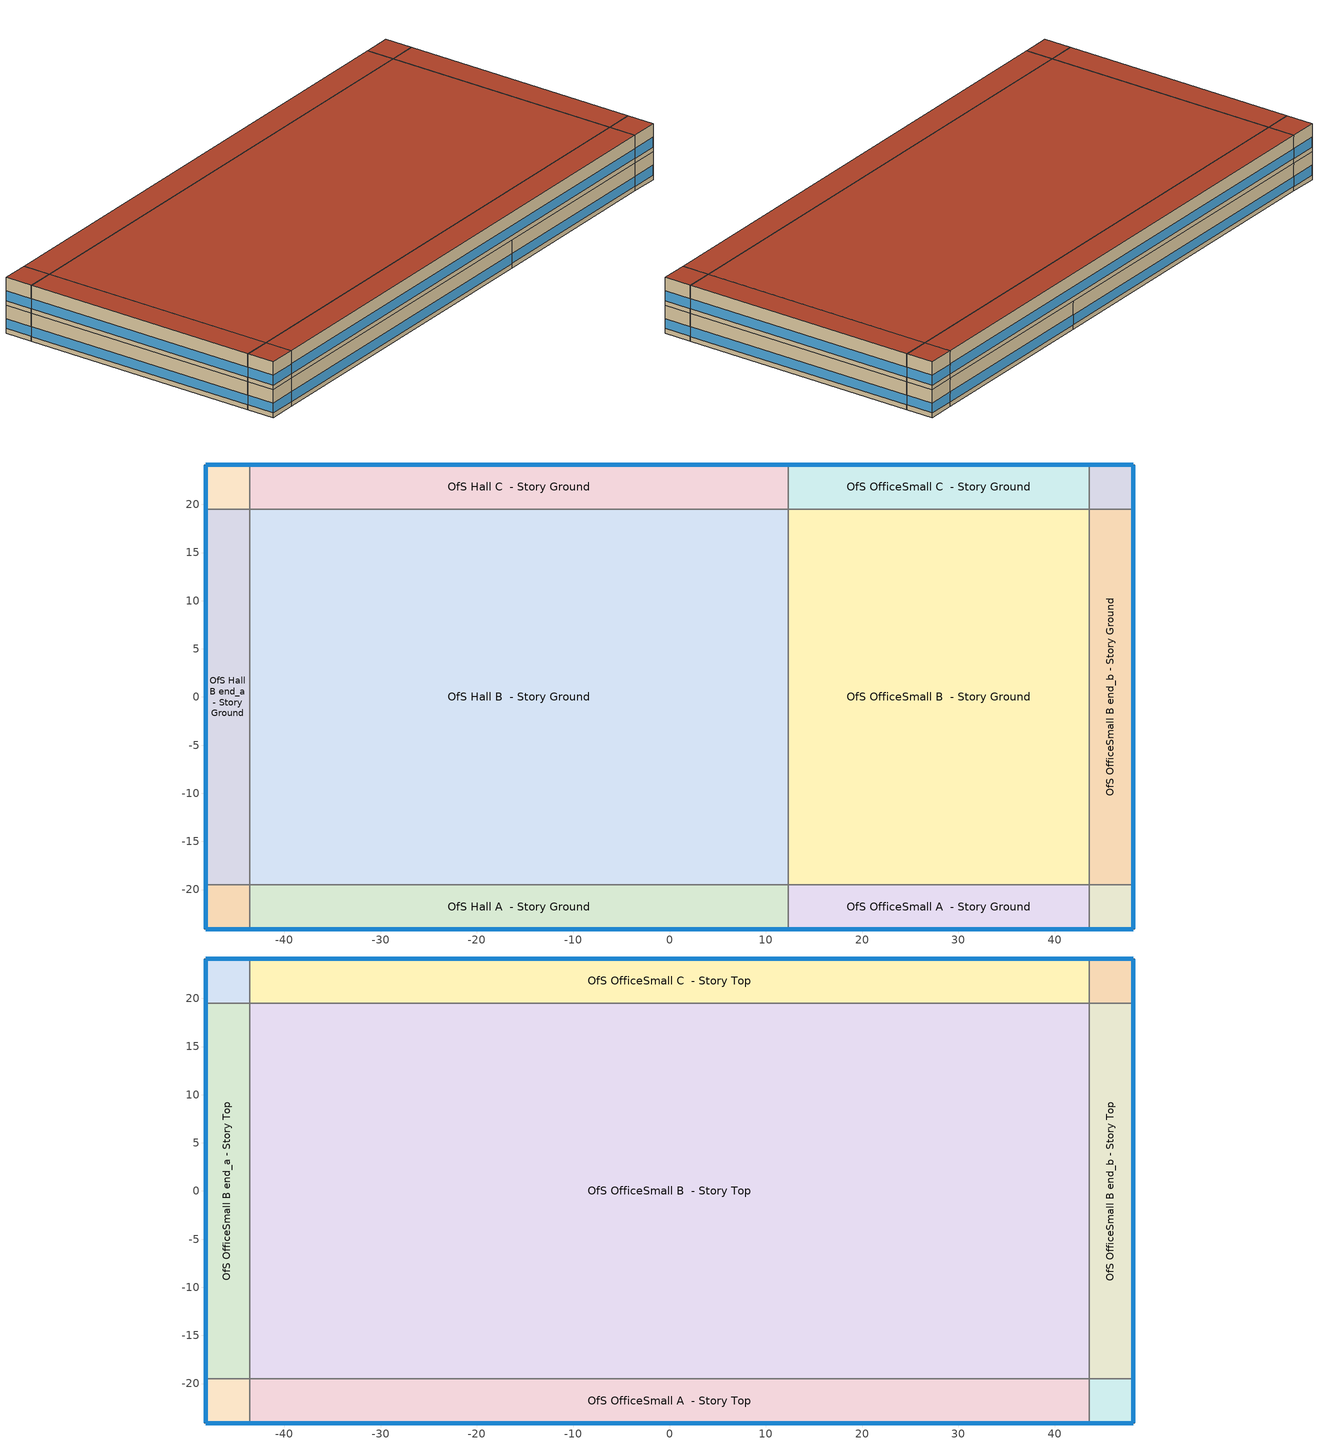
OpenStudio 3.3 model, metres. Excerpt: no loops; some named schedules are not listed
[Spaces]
OfS Hall A end_a - Story Ground
 floor ground: -48.19,-24.1 -48.19,-19.52 -43.62,-19.52 -43.62,-24.1 z0
 wall outside: -48.19,-19.52 -48.19,-24.1 -43.62,-24.1 z0:4.57
 wall to OfS Hall B end_a - Story Ground: -43.62,-19.52 -48.19,-19.52 z0:4.57
 wall to OfS Hall A  - Story Ground: -43.62,-24.1 -43.62,-19.52 z0:4.57
 window: -48.19,-19.55 -48.19,-24.07 / -48.17,-24.1 -43.65,-24.1 z0.76:2.38
 ceiling adiabatic (DEER Carpeted 4in Slab Floor): -43.62,-24.1 -43.62,-19.52 -48.19,-19.52 -48.19,-24.1 z4.57
OfS Hall B end_a - Story Ground
 floor ground: -48.19,-19.52 -48.19,19.52 -43.62,19.52 -43.62,-19.52 z0
 wall outside: -48.19,19.52 -48.19,-19.52 z0:4.57
 wall to OfS Hall C end_a - Story Ground: -43.62,19.52 -48.19,19.52 z0:4.57
 wall to OfS Hall B  - Story Ground: -43.62,-19.52 -43.62,19.52 z0:4.57
 window: -48.19,19.5 -48.19,-19.5 z0.76:2.36
 ceiling adiabatic (DEER Carpeted 4in Slab Floor): -43.62,-19.52 -43.62,19.52 -48.19,19.52 -48.19,-19.52 z4.57
OfS Hall C end_a - Story Ground
 floor ground: -48.19,19.52 -48.19,24.1 -43.62,24.1 -43.62,19.52 z0
 wall outside: -43.62,24.1 -48.19,24.1 -48.19,19.52 z0:4.57
 wall to OfS Hall C  - Story Ground: -43.62,19.52 -43.62,24.1 z0:4.57
 window: -48.19,24.07 -48.19,19.55 / -43.65,24.1 -48.17,24.1 z0.76:2.38
 ceiling adiabatic (DEER Carpeted 4in Slab Floor): -43.62,19.52 -43.62,24.1 -48.19,24.1 -48.19,19.52 z4.57
OfS Hall A  - Story Ground
 floor ground: -43.62,-24.1 -43.62,-19.52 12.36,-19.52 12.36,-24.1 z0
 wall outside: -43.62,-24.1 12.36,-24.1 z0:4.57
 wall to OfS Hall B  - Story Ground: 12.36,-19.52 -43.62,-19.52 z0:4.57
 wall to OfS OfficeSmall A  - Story Ground: 12.36,-24.1 12.36,-19.52 z0:4.57
 window: -43.6,-24.1 12.33,-24.1 z0.76:2.36
 ceiling adiabatic (DEER Carpeted 4in Slab Floor): 12.36,-24.1 12.36,-19.52 -43.62,-19.52 -43.62,-24.1 z4.57
OfS Hall B  - Story Ground
 floor ground: -43.62,-19.52 -43.62,19.52 12.36,19.52 12.36,-19.52 z0
 wall to OfS Hall C  - Story Ground: 12.36,19.52 -43.62,19.52 z0:4.57
 wall to OfS OfficeSmall B  - Story Ground: 12.36,-19.52 12.36,19.52 z0:4.57
 ceiling adiabatic (DEER Carpeted 4in Slab Floor): 12.36,-19.52 12.36,19.52 -43.62,19.52 -43.62,-19.52 z4.57
OfS Hall C  - Story Ground
 floor ground: -43.62,19.52 -43.62,24.1 12.36,24.1 12.36,19.52 z0
 wall outside: 12.36,24.1 -43.62,24.1 z0:4.57
 wall to OfS OfficeSmall C  - Story Ground: 12.36,19.52 12.36,24.1 z0:4.57
 window: 12.33,24.1 -43.6,24.1 z0.76:2.36
 ceiling adiabatic (DEER Carpeted 4in Slab Floor): 12.36,19.52 12.36,24.1 -43.62,24.1 -43.62,19.52 z4.57
OfS OfficeSmall A  - Story Ground
 floor ground: 12.36,-24.1 12.36,-19.52 43.62,-19.52 43.62,-24.1 z0
 wall outside: 12.36,-24.1 43.62,-24.1 z0:4.57
 wall to OfS OfficeSmall B  - Story Ground: 43.62,-19.52 12.36,-19.52 z0:4.57
 wall to OfS OfficeSmall A end_b - Story Ground: 43.62,-24.1 43.62,-19.52 z0:4.57
 window: 12.38,-24.1 43.6,-24.1 z0.76:2.36
 ceiling adiabatic (DEER Carpeted 4in Slab Floor): 43.62,-24.1 43.62,-19.52 12.36,-19.52 12.36,-24.1 z4.57
OfS OfficeSmall B  - Story Ground
 floor ground: 12.36,-19.52 12.36,19.52 43.62,19.52 43.62,-19.52 z0
 wall to OfS OfficeSmall C  - Story Ground: 43.62,19.52 12.36,19.52 z0:4.57
 wall to OfS OfficeSmall B end_b - Story Ground: 43.62,-19.52 43.62,19.52 z0:4.57
 ceiling adiabatic (DEER Carpeted 4in Slab Floor): 43.62,-19.52 43.62,19.52 12.36,19.52 12.36,-19.52 z4.57
OfS OfficeSmall C  - Story Ground
 floor ground: 12.36,19.52 12.36,24.1 43.62,24.1 43.62,19.52 z0
 wall outside: 43.62,24.1 12.36,24.1 z0:4.57
 wall to OfS OfficeSmall C end_b - Story Ground: 43.62,19.52 43.62,24.1 z0:4.57
 window: 43.6,24.1 12.38,24.1 z0.76:2.36
 ceiling adiabatic (DEER Carpeted 4in Slab Floor): 43.62,19.52 43.62,24.1 12.36,24.1 12.36,19.52 z4.57
OfS OfficeSmall A end_b - Story Ground
 floor ground: 43.62,-24.1 43.62,-19.52 48.19,-19.52 48.19,-24.1 z0
 wall outside: 43.62,-24.1 48.19,-24.1 48.19,-19.52 z0:4.57
 wall to OfS OfficeSmall B end_b - Story Ground: 48.19,-19.52 43.62,-19.52 z0:4.57
 window: 43.65,-24.1 48.17,-24.1 / 48.19,-24.07 48.19,-19.55 z0.76:2.38
 ceiling adiabatic (DEER Carpeted 4in Slab Floor): 48.19,-24.1 48.19,-19.52 43.62,-19.52 43.62,-24.1 z4.57
OfS OfficeSmall B end_b - Story Ground
 floor ground: 43.62,-19.52 43.62,19.52 48.19,19.52 48.19,-19.52 z0
 wall outside: 48.19,-19.52 48.19,19.52 z0:4.57
 wall to OfS OfficeSmall C end_b - Story Ground: 48.19,19.52 43.62,19.52 z0:4.57
 window: 48.19,-19.5 48.19,19.5 z0.76:2.36
 ceiling adiabatic (DEER Carpeted 4in Slab Floor): 48.19,-19.52 48.19,19.52 43.62,19.52 43.62,-19.52 z4.57
OfS OfficeSmall C end_b - Story Ground
 floor ground: 43.62,19.52 43.62,24.1 48.19,24.1 48.19,19.52 z0
 wall outside: 48.19,19.52 48.19,24.1 43.62,24.1 z0:4.57
 window: 48.17,24.1 43.65,24.1 / 48.19,19.55 48.19,24.07 z0.76:2.38
 ceiling adiabatic (DEER Carpeted 4in Slab Floor): 48.19,19.52 48.19,24.1 43.62,24.1 43.62,19.52 z4.57
OfS OfficeSmall A end_a - Story Top
 floor adiabatic (DEER Carpeted 4in Slab Floor): -48.19,-24.1 -48.19,-19.52 -43.62,-19.52 -43.62,-24.1 z4.57
 wall outside: -48.19,-19.52 -48.19,-24.1 -43.62,-24.1 z4.57:9.14
 wall to OfS OfficeSmall B end_a - Story Top: -43.62,-19.52 -48.19,-19.52 z4.57:9.14
 wall to OfS OfficeSmall A  - Story Top: -43.62,-24.1 -43.62,-19.52 z4.57:9.14
 window: -48.19,-19.55 -48.19,-24.07 / -48.17,-24.1 -43.65,-24.1 z5.33:6.95
 roof outside: -43.62,-24.1 -43.62,-19.52 -48.19,-19.52 -48.19,-24.1 z9.14
OfS OfficeSmall B end_a - Story Top
 floor adiabatic (DEER Carpeted 4in Slab Floor): -48.19,-19.52 -48.19,19.52 -43.62,19.52 -43.62,-19.52 z4.57
 wall outside: -48.19,19.52 -48.19,-19.52 z4.57:9.14
 wall to OfS OfficeSmall C end_a - Story Top: -43.62,19.52 -48.19,19.52 z4.57:9.14
 wall to OfS OfficeSmall B  - Story Top: -43.62,-19.52 -43.62,19.52 z4.57:9.14
 window: -48.19,19.5 -48.19,-19.5 z5.33:6.94
 roof outside: -43.62,-19.52 -43.62,19.52 -48.19,19.52 -48.19,-19.52 z9.14
OfS OfficeSmall C end_a - Story Top
 floor adiabatic (DEER Carpeted 4in Slab Floor): -48.19,19.52 -48.19,24.1 -43.62,24.1 -43.62,19.52 z4.57
 wall outside: -43.62,24.1 -48.19,24.1 -48.19,19.52 z4.57:9.14
 wall to OfS OfficeSmall C  - Story Top: -43.62,19.52 -43.62,24.1 z4.57:9.14
 window: -48.19,24.07 -48.19,19.55 / -43.65,24.1 -48.17,24.1 z5.33:6.95
 roof outside: -43.62,19.52 -43.62,24.1 -48.19,24.1 -48.19,19.52 z9.14
OfS OfficeSmall A  - Story Top
 floor adiabatic (DEER Carpeted 4in Slab Floor): -43.62,-24.1 -43.62,-19.52 43.62,-19.52 43.62,-24.1 z4.57
 wall outside: -43.62,-24.1 43.62,-24.1 z4.57:9.14
 wall to OfS OfficeSmall B  - Story Top: 43.62,-19.52 -43.62,-19.52 z4.57:9.14
 wall to OfS OfficeSmall A end_b - Story Top: 43.62,-24.1 43.62,-19.52 z4.57:9.14
 window: -43.6,-24.1 43.6,-24.1 z5.33:6.94
 roof outside: 43.62,-24.1 43.62,-19.52 -43.62,-19.52 -43.62,-24.1 z9.14
OfS OfficeSmall B  - Story Top
 floor adiabatic (DEER Carpeted 4in Slab Floor): -43.62,-19.52 -43.62,19.52 43.62,19.52 43.62,-19.52 z4.57
 wall to OfS OfficeSmall C  - Story Top: 43.62,19.52 -43.62,19.52 z4.57:9.14
 wall to OfS OfficeSmall B end_b - Story Top: 43.62,-19.52 43.62,19.52 z4.57:9.14
 roof outside: 43.62,-19.52 43.62,19.52 -43.62,19.52 -43.62,-19.52 z9.14
OfS OfficeSmall C  - Story Top
 floor adiabatic (DEER Carpeted 4in Slab Floor): -43.62,19.52 -43.62,24.1 43.62,24.1 43.62,19.52 z4.57
 wall outside: 43.62,24.1 -43.62,24.1 z4.57:9.14
 wall to OfS OfficeSmall C end_b - Story Top: 43.62,19.52 43.62,24.1 z4.57:9.14
 window: 43.6,24.1 -43.6,24.1 z5.33:6.94
 roof outside: 43.62,19.52 43.62,24.1 -43.62,24.1 -43.62,19.52 z9.14
OfS OfficeSmall A end_b - Story Top
 floor adiabatic (DEER Carpeted 4in Slab Floor): 43.62,-24.1 43.62,-19.52 48.19,-19.52 48.19,-24.1 z4.57
 wall outside: 43.62,-24.1 48.19,-24.1 48.19,-19.52 z4.57:9.14
 wall to OfS OfficeSmall B end_b - Story Top: 48.19,-19.52 43.62,-19.52 z4.57:9.14
 window: 43.65,-24.1 48.17,-24.1 / 48.19,-24.07 48.19,-19.55 z5.33:6.95
 roof outside: 48.19,-24.1 48.19,-19.52 43.62,-19.52 43.62,-24.1 z9.14
OfS OfficeSmall B end_b - Story Top
 floor adiabatic (DEER Carpeted 4in Slab Floor): 43.62,-19.52 43.62,19.52 48.19,19.52 48.19,-19.52 z4.57
 wall outside: 48.19,-19.52 48.19,19.52 z4.57:9.14
 wall to OfS OfficeSmall C end_b - Story Top: 48.19,19.52 43.62,19.52 z4.57:9.14
 window: 48.19,-19.5 48.19,19.5 z5.33:6.94
 roof outside: 48.19,-19.52 48.19,19.52 43.62,19.52 43.62,-19.52 z9.14
OfS OfficeSmall C end_b - Story Top
 floor adiabatic (DEER Carpeted 4in Slab Floor): 43.62,19.52 43.62,24.1 48.19,24.1 48.19,19.52 z4.57
 wall outside: 48.19,19.52 48.19,24.1 43.62,24.1 z4.57:9.14
 window: 48.17,24.1 43.65,24.1 / 48.19,19.55 48.19,24.07 z5.33:6.95
 roof outside: 48.19,19.52 48.19,24.1 43.62,24.1 43.62,19.52 z9.14
[Site]
San Francisco Intl Ap_CA_USA: Latitude {deg}=37.62; Longitude {deg}=-122.4; Time Zone {hr}=-8; Elevation {m}=2; Terrain=City
[Site:WaterMainsTemperature]
Calculation Method=Correlation; Annual Average Outdoor Air Temperature {C}=13.7833; Maximum Difference In Monthly Average Outdoor Air Temperatures {deltaC}=7.1
[SizingPeriod:DesignDay] Barometric Pressure {Pa}=101301; Rain Indicator=No; Snow Indicator=No; Day of Month=21; Daylight Saving Time Indicator=No; Humidity Condition Type=Wetbulb; Dry-Bulb Temperature Range Modifier Type=DefaultMultipliers
Name | Maximum Dry-Bulb Temperature {C} | Daily Dry-Bulb Temperature Range {deltaC} | Wind Speed {m/s} | Wind Direction {deg} | Month | Day Type | Wetbulb or DewPoint at Maximum Dry-Bulb {C} | Solar Model Indicator | ASHRAE Clear Sky Optical Depth for Beam Irradiance | ASHRAE Clear Sky Optical Depth for Diffuse Irradiance | Sky Clearness
San Francisco Intl Ap Ann Clg .4% Condns DB=>MWB 1 | 28.3 | 8.5 | 5.9 | 310 | 8 | SummerDesignDay | 17.2 | ASHRAETau | 0.365 | 2.435
San Francisco Intl Ap Ann Clg .4% Condns WB=>MDB 1 | 25.7 | 8.5 | 5.9 | 310 | 8 | SummerDesignDay | 18.6 | ASHRAETau | 0.365 | 2.435
San Francisco Intl Ap Ann Htg 99.6% Condns DB 1 | 3.8 | 0 | 2.2 | 150 | 1 | WinterDesignDay | 3.8 | ASHRAEClearSky |  |  | 0
[ClimateZones]
Climate Zone Institution Name 1=CEC; Climate Zone Document Name 1=California Climate Zone Descriptions; Climate Zone Document Year 1=1995; Climate Zone Value 1=1
[Building]
DEER 2017|OfS: North Axis {deg}=12; Default Construction Set=Res DEER 2017 - OfS - CEC T24-CEC1; Default Schedule Set=Building Default Schedule Set; Standards Building Type=OfS
[Site:GroundTemperature:FCfactorMethod]
January Ground Temperature {C}=11.1; February Ground Temperature {C}=9; March Ground Temperature {C}=8.5; April Ground Temperature {C}=9.3; May Ground Temperature {C}=8.1; June Ground Temperature {C}=9.1; July Ground Temperature {C}=8.4; August Ground Temperature {C}=11.2; September Ground Temperature {C}=12.5; October Ground Temperature {C}=13.5; November Ground Temperature {C}=13.7; December Ground Temperature {C}=12.5
[DefaultConstructionSet]
Res DEER 2017 - OfS - CEC T24-CEC1: Default Exterior Surface Constructions=Default Surface Constructions 1; Default Interior Surface Constructions=Default Surface Constructions 2; Default Ground Contact Surface Constructions=Default Surface Constructions 3; Default Exterior SubSurface Constructions=Default Sub Surface Constructions 1; Default Interior SubSurface Constructions=Default Sub Surface Constructions 2; Interior Partition Construction=Typical Interior Partition
[DefaultSurfaceConstructions]
Name | Floor Construction | Wall Construction | Roof Ceiling Construction
Default Surface Constructions 1 | DEER Uncarpeted 6in Slab Floor | DEER Insulated Wood Framed Exterior Wall R-12.47 | DEER Wood Framed Roof R-20.41
Default Surface Constructions 2 | DEER Carpeted 4in Slab Floor | Typical Interior Wall | DEER Carpeted 4in Slab Floor
Default Surface Constructions 3 | DEER Carpeted 6in Slab Floor | Typical Uninsulated Basement Mass Wall
[Construction]
DEER Uncarpeted 6in Slab Floor: Typical Insulation R-10.97, 6 in. Normalweight Concrete Floor
DEER Insulated Wood Framed Exterior Wall R-12.47: 25mm Stucco, 5/8 in. Gypsum Board, Typical Insulation R-10.97, 5/8 in. Gypsum Board
DEER Wood Framed Roof R-20.41: Roof Membrane, Typical Insulation R-19.9, Metal Roof Surface
DEER Carpeted 4in Slab Floor: Typical Insulation, 4 in. Normalweight Concrete Floor, Typical Carpet Pad
Typical Interior Wall: G01 13mm gypsum board, G01 13mm gypsum board
DEER Carpeted 6in Slab Floor: 6 in. Normalweight Concrete Floor, Typical Carpet Pad
Typical Uninsulated Basement Mass Wall: 8 in. Concrete Block Basement Wall
DEER Metal Framed Window U-0.47 SHGC 0.49: Simple Glazing U-0.78 SHGC 0.49
DEER Metal Framed Window U-0.47 SHGC 0.49 1: Simple Glazing U-0.78 SHGC 0.49 1
Typical Uninsulated Swinging Door: Typical Insulation
U 0.98 SHGC 0.68 Sgl Ref-B-H Clr 6mm: REF B CLEAR HI 6MM
Typical Insulated Metal Door: F08 Metal surface, Typical Insulation
DEER Skylight U-1.11 SHGC 0.79: Simple Glazing U-1.23 SHGC 0.79
Typical Interior Window: Clear 3mm
Typical Interior Door; Typical Interior Partition: G05 25mm wood
InteriorFurnishings 1: Std Wood 6inch 1
[Material:NoMass] Roughness=Smooth; Thermal Absorptance=0.9; Solar Absorptance=0.7
Name | Thermal Resistance {m2-K/W} | Visible Absorptance
Typical Insulation R-10.97 | 1.93192 | 0.7
Typical Insulation R-19.9 | 3.50475 | 0.7
Typical Insulation | 0.0282222 | 0.7
Typical Carpet Pad | 0.21648 | 0.8
[Material] Thermal Absorptance=0.9
Name | Roughness | Thickness {m} | Conductivity {W/m-K} | Density {kg/m3} | Specific Heat {J/kg-K} | Solar Absorptance | Visible Absorptance
6 in. Normalweight Concrete Floor | MediumRough | 0.1524 | 2.31 | 2322 | 832 | 0.7 | 0.7
25mm Stucco | Smooth | 0.0254 | 0.72 | 1856 | 840 | 0.7 | 0.7
5/8 in. Gypsum Board | MediumSmooth | 0.0159 | 0.16 | 800 | 1090 | 0.7 | 0.7
Roof Membrane | VeryRough | 0.0095 | 0.16 | 1121.29 | 1460 | 0.7 | 0.7
Metal Roof Surface; F08 Metal surface | Smooth | 0.0008 | 45.28 | 7824 | 500 | 0.7 | 0.7
4 in. Normalweight Concrete Floor | MediumRough | 0.1016 | 2.31 | 2322 | 832 | 0.7 | 0.7
G01 13mm gypsum board | Smooth | 0.0127 | 0.160031 | 800.001 | 1090.73 | 0.7 | 0.5
8 in. Concrete Block Basement Wall | MediumRough | 0.2032 | 1.326 | 1842 | 912 | 0.7 | 0.7
G05 25mm wood | MediumSmooth | 0.0254 | 0.15 | 608 | 1630 | 0.5 | 0.5
Std Wood 6inch 1 | MediumSmooth | 0.15 | 0.12 | 540 | 1210 | 0.7 | 0.7
[DefaultSubSurfaceConstructions]
Name | Fixed Window Construction | Operable Window Construction | Door Construction | Glass Door Construction | Overhead Door Construction | Skylight Construction | Tubular Daylight Dome Construction | Tubular Daylight Diffuser Construction
Default Sub Surface Constructions 1 | DEER Metal Framed Window U-0.47 SHGC 0.49 | DEER Metal Framed Window U-0.47 SHGC 0.49 1 | Typical Uninsulated Swinging Door | U 0.98 SHGC 0.68 Sgl Ref-B-H Clr 6mm | Typical Insulated Metal Door | DEER Skylight U-1.11 SHGC 0.79 | Typical Interior Window | Typical Interior Window
Default Sub Surface Constructions 2 | Typical Interior Window | Typical Interior Window | Typical Interior Door
[WindowMaterial:SimpleGlazingSystem] Visible Transmittance=0.25
Name | U-Factor {W/m2-K} | Solar Heat Gain Coefficient
Simple Glazing U-0.78 SHGC 0.49; Simple Glazing U-0.78 SHGC 0.49 1 | 4.44427 | 0.49
Simple Glazing U-1.23 SHGC 0.79 | 7 | 0.79
[WindowMaterial:Glazing] Optical Data Type=SpectralAverage; Infrared Transmittance at Normal Incidence=0; Front Side Infrared Hemispherical Emissivity=0.84; Conductivity {W/m-K}=0.9; Dirt Correction Factor for Solar and Visible Transmittance=1; Solar Diffusing=No
Name | Thickness {m} | Solar Transmittance at Normal Incidence | Front Side Solar Reflectance at Normal Incidence | Back Side Solar Reflectance at Normal Incidence | Visible Transmittance at Normal Incidence | Front Side Visible Reflectance at Normal Incidence | Back Side Visible Reflectance at Normal Incidence | Back Side Infrared Hemispherical Emissivity
REF B CLEAR HI 6MM | 0.006 | 0.24 | 0.16 | 0.32 | 0.3 | 0.16 | 0.29 | 0.6
Clear 3mm | 0.003 | 0.837 | 0.075 | 0.075 | 0.898 | 0.081 | 0.081 | 0.84
[SpaceType] Standards Building Type=OfS
Name | Default Schedule Set | Design Specification Outdoor Air Object | Standards Space Type
OfS Hall - DEER 2017 | OfS Hall Schedule Set | OfS Hall Ventilation | Hall
OfS OfficeSmall - DEER 2017 | OfS OfficeSmall Schedule Set | OfS OfficeSmall Ventilation | OfficeSmall
[BuildingStory] Nominal Floor to Floor Height {m}=4.572
Name | Nominal Z Coordinate {m}
Story Ground | 0
Story Top | 4.572
[Space]
Name | Space Type | Building Story | Thermal Zone
OfS Hall A end_a - Story Ground | OfS Hall - DEER 2017 | Story Ground | Zone OfS Hall A end_a - Story Ground
OfS Hall B end_a - Story Ground | OfS Hall - DEER 2017 | Story Ground | Zone OfS Hall B end_a - Story Ground
OfS Hall C end_a - Story Ground | OfS Hall - DEER 2017 | Story Ground | Zone OfS Hall C end_a - Story Ground
OfS Hall A  - Story Ground | OfS Hall - DEER 2017 | Story Ground | Zone OfS Hall A  - Story Ground
OfS Hall B  - Story Ground | OfS Hall - DEER 2017 | Story Ground | Zone OfS Hall B  - Story Ground
OfS Hall C  - Story Ground | OfS Hall - DEER 2017 | Story Ground | Zone OfS Hall C  - Story Ground
OfS OfficeSmall A  - Story Ground | OfS OfficeSmall - DEER 2017 | Story Ground | Zone OfS OfficeSmall A  - Story Ground
OfS OfficeSmall B  - Story Ground | OfS OfficeSmall - DEER 2017 | Story Ground | Zone OfS OfficeSmall B  - Story Ground
OfS OfficeSmall C  - Story Ground | OfS OfficeSmall - DEER 2017 | Story Ground | Zone OfS OfficeSmall C  - Story Ground
OfS OfficeSmall A end_b - Story Ground | OfS OfficeSmall - DEER 2017 | Story Ground | Zone OfS OfficeSmall A end_b - Story Ground
OfS OfficeSmall B end_b - Story Ground | OfS OfficeSmall - DEER 2017 | Story Ground | Zone OfS OfficeSmall B end_b - Story Ground
OfS OfficeSmall C end_b - Story Ground | OfS OfficeSmall - DEER 2017 | Story Ground | Zone OfS OfficeSmall C end_b - Story Ground
OfS OfficeSmall A end_a - Story Top | OfS OfficeSmall - DEER 2017 | Story Top | Zone OfS OfficeSmall A end_a - Story Top
OfS OfficeSmall B end_a - Story Top | OfS OfficeSmall - DEER 2017 | Story Top | Zone OfS OfficeSmall B end_a - Story Top
OfS OfficeSmall C end_a - Story Top | OfS OfficeSmall - DEER 2017 | Story Top | Zone OfS OfficeSmall C end_a - Story Top
OfS OfficeSmall A  - Story Top | OfS OfficeSmall - DEER 2017 | Story Top | Zone OfS OfficeSmall A  - Story Top
OfS OfficeSmall B  - Story Top | OfS OfficeSmall - DEER 2017 | Story Top | Zone OfS OfficeSmall B  - Story Top
OfS OfficeSmall C  - Story Top | OfS OfficeSmall - DEER 2017 | Story Top | Zone OfS OfficeSmall C  - Story Top
OfS OfficeSmall A end_b - Story Top | OfS OfficeSmall - DEER 2017 | Story Top | Zone OfS OfficeSmall A end_b - Story Top
OfS OfficeSmall B end_b - Story Top | OfS OfficeSmall - DEER 2017 | Story Top | Zone OfS OfficeSmall B end_b - Story Top
OfS OfficeSmall C end_b - Story Top | OfS OfficeSmall - DEER 2017 | Story Top | Zone OfS OfficeSmall C end_b - Story Top
[ThermalZone] Multiplier=1; Use Ideal Air Loads=No
Name | Thermostat
Zone OfS Hall A end_a - Story Ground | OfS Hall - DEER 2017 Thermostat 1
Zone OfS Hall B end_a - Story Ground | OfS Hall - DEER 2017 Thermostat 3
Zone OfS Hall C end_a - Story Ground | OfS Hall - DEER 2017 Thermostat 5
Zone OfS Hall A  - Story Ground | OfS Hall - DEER 2017 Thermostat
Zone OfS Hall B  - Story Ground | OfS Hall - DEER 2017 Thermostat 2
Zone OfS Hall C  - Story Ground | OfS Hall - DEER 2017 Thermostat 4
Zone OfS OfficeSmall A  - Story Ground | OfS OfficeSmall - DEER 2017 Thermostat
Zone OfS OfficeSmall B  - Story Ground | OfS OfficeSmall - DEER 2017 Thermostat 5
Zone OfS OfficeSmall C  - Story Ground | OfS OfficeSmall - DEER 2017 Thermostat 10
Zone OfS OfficeSmall A end_b - Story Ground | OfS OfficeSmall - DEER 2017 Thermostat 3
Zone OfS OfficeSmall B end_b - Story Ground | OfS OfficeSmall - DEER 2017 Thermostat 8
Zone OfS OfficeSmall C end_b - Story Ground | OfS OfficeSmall - DEER 2017 Thermostat 13
Zone OfS OfficeSmall A end_a - Story Top | OfS OfficeSmall - DEER 2017 Thermostat 2
Zone OfS OfficeSmall B end_a - Story Top | OfS OfficeSmall - DEER 2017 Thermostat 7
Zone OfS OfficeSmall C end_a - Story Top | OfS OfficeSmall - DEER 2017 Thermostat 12
Zone OfS OfficeSmall A  - Story Top | OfS OfficeSmall - DEER 2017 Thermostat 1
Zone OfS OfficeSmall B  - Story Top | OfS OfficeSmall - DEER 2017 Thermostat 6
Zone OfS OfficeSmall C  - Story Top | OfS OfficeSmall - DEER 2017 Thermostat 11
Zone OfS OfficeSmall A end_b - Story Top | OfS OfficeSmall - DEER 2017 Thermostat 4
Zone OfS OfficeSmall B end_b - Story Top | OfS OfficeSmall - DEER 2017 Thermostat 9
Zone OfS OfficeSmall C end_b - Story Top | OfS OfficeSmall - DEER 2017 Thermostat 14
[People:Definition] Number of People Calculation Method=People/Area; Fraction Radiant=0.3
Name | People per Space Floor Area {person/m2}
OfS Hall People Definition | 0.0721182
OfS OfficeSmall People Definition | 0.0473612
[People] Work Efficiency Schedule=Work Efficiency Schedule; Clothing Insulation Schedule=Clothing Schedule; Air Velocity Schedule=Air Velocity Schedule; Multiplier=1
Name | People Definition | Space or SpaceType
OfS Hall People | OfS Hall People Definition | OfS Hall - DEER 2017
OfS OfficeSmall People | OfS OfficeSmall People Definition | OfS OfficeSmall - DEER 2017
[Lights:Definition] Design Level Calculation Method=Watts/Area
Name | Watts per Space Floor Area {W/m2}
OfS Hall Lights Definition | 6.45835
OfS OfficeSmall Lights Definition | 13.9931
[Lights] Fraction Replaceable=0
Name | Lights Definition | Space or SpaceType
OfS Hall Lights | OfS Hall Lights Definition | OfS Hall - DEER 2017
OfS OfficeSmall Lights | OfS OfficeSmall Lights Definition | OfS OfficeSmall - DEER 2017
[ElectricEquipment:Definition]
Name | Design Level Calculation Method | Watts per Space Floor Area {W/m2} | Fraction Latent | Fraction Radiant | Fraction Lost | Design Level {W}
OfS Hall Elec Equip Definition | Watts/Area | 2.15278 | 0 | 0.5 | 0
OfS OfficeSmall Elec Equip Definition | Watts/Area | 16.1459 | 0 | 0.5 | 0
Elevator Lift Motor | EquipmentLevel |  | 0 | 0 | 1 | 16055
Elevator Fan | EquipmentLevel |  |  | 0.5 |  | 74.7252
Elevator Lights | EquipmentLevel |  |  | 0.5 |  | 88.9586
[ElectricEquipment]
Name | Electric Equipment Definition | Space or SpaceType | Schedule | Multiplier
OfS Hall Elec Equip | OfS Hall Elec Equip Definition | OfS Hall - DEER 2017
OfS OfficeSmall Elec Equip | OfS OfficeSmall Elec Equip Definition | OfS OfficeSmall - DEER 2017
3 Elevator Lift Motors | Elevator Lift Motor | OfS Hall B  - Story Ground | Elevator Schedule 1 | 3
3 Elevator Fans | Elevator Fan | OfS Hall B  - Story Ground | Elevator Schedule 3 | 3
3 Elevator Lights | Elevator Lights | OfS Hall B  - Story Ground | Elevator Schedule 2 | 3
[DesignSpecification:OutdoorAir] Outdoor Air Method=Sum
Name | Outdoor Air Flow per Floor Area {m3/s-m2}
OfS Hall Ventilation | 0.000254
OfS OfficeSmall Ventilation | 0.0004572
[DefaultScheduleSet]
Name | Number of People Schedule | People Activity Level Schedule | Lighting Schedule | Electric Equipment Schedule | Infiltration Schedule | Hours of Operation Schedule
OfS Hall Schedule Set | D_OfS_All_Occup_Yr | DEER Activity 147W/person | D17_OfS_Hall_LF_Yr | D_OfS_All_Misc_Yr | D_OfS_All_C_Inf_Yr
OfS OfficeSmall Schedule Set | D_OfS_All_Occup_Yr | DEER Activity 132W/person | D17_OfS_OffSm_LF_Yr | D_OfS_All_Misc_Yr | D_OfS_All_C_Inf_Yr
Building Default Schedule Set |  |  |  |  |  | Building Hours of Operation NonResidential
[SpaceInfiltration:DesignFlowRate] Schedule=Always On Discrete; Design Flow Rate Calculation Method=Flow/ExteriorArea; Constant Term Coefficient=0; Temperature Term Coefficient=0; Velocity Term Coefficient=0.224; Velocity Squared Term Coefficient=0
Name | Space or SpaceType | Flow per Exterior Surface Area {m3/s-m2}
OfS Hall A  - Story Ground Infiltration | OfS Hall A  - Story Ground | 0.000193256
OfS Hall A end_a - Story Ground Infiltration | OfS Hall A end_a - Story Ground | 0.000193256
OfS Hall B end_a - Story Ground Infiltration | OfS Hall B end_a - Story Ground | 0.000193256
OfS Hall C  - Story Ground Infiltration | OfS Hall C  - Story Ground | 0.000193256
OfS Hall C end_a - Story Ground Infiltration | OfS Hall C end_a - Story Ground | 0.000193256
OfS OfficeSmall A  - Story Ground Infiltration | OfS OfficeSmall A  - Story Ground | 0.000193256
OfS OfficeSmall A  - Story Top Infiltration | OfS OfficeSmall A  - Story Top | 9.66281e-05
OfS OfficeSmall A end_a - Story Top Infiltration | OfS OfficeSmall A end_a - Story Top | 0.000128838
OfS OfficeSmall A end_b - Story Ground Infiltration | OfS OfficeSmall A end_b - Story Ground | 0.000193256
OfS OfficeSmall A end_b - Story Top Infiltration | OfS OfficeSmall A end_b - Story Top | 0.000128838
OfS OfficeSmall B end_a - Story Top Infiltration | OfS OfficeSmall B end_a - Story Top | 9.66281e-05
OfS OfficeSmall B end_b - Story Ground Infiltration | OfS OfficeSmall B end_b - Story Ground | 0.000193256
OfS OfficeSmall B end_b - Story Top Infiltration | OfS OfficeSmall B end_b - Story Top | 9.66281e-05
OfS OfficeSmall C  - Story Ground Infiltration | OfS OfficeSmall C  - Story Ground | 0.000193256
OfS OfficeSmall C  - Story Top Infiltration | OfS OfficeSmall C  - Story Top | 9.66281e-05
OfS OfficeSmall C end_a - Story Top Infiltration | OfS OfficeSmall C end_a - Story Top | 0.000128838
OfS OfficeSmall C end_b - Story Ground Infiltration | OfS OfficeSmall C end_b - Story Ground | 0.000193256
OfS OfficeSmall C end_b - Story Top Infiltration | OfS OfficeSmall C end_b - Story Top | 0.000128838
[Exterior:Lights:Definition]
Name | Design Level {W}
Parking Areas and Drives Def (W/ft^2) | 0.02
Building Facades Def (W/ft^2) | 0.05
Main Entries Def (W/ft); Other Doors Def (W/ft) | 21
[Exterior:Lights] Control Option=AstronomicalClock
Name | Exterior Lights Definition | Schedule | Multiplier
Parking Areas and Drives | Parking Areas and Drives Def (W/ft^2) | Schedule Ruleset 2 | 40500
Building Facades | Building Facades Def (W/ft^2) | Schedule Ruleset 1 | 14230.2
Main Entries | Main Entries Def (W/ft) | Schedule Ruleset 2 | 80
Other Doors | Other Doors Def (W/ft) | Schedule Ruleset 2 | 40
[ThermostatSetpoint:DualSetpoint] Heating Setpoint Temperature Schedule=D_OfS_All_HTemp_Yr; Cooling Setpoint Temperature Schedule=D_OfS_All_CTemp_Yr
OfS Hall - DEER 2017 Thermostat; OfS Hall - DEER 2017 Thermostat 1; OfS Hall - DEER 2017 Thermostat 2; OfS Hall - DEER 2017 Thermostat 3; OfS Hall - DEER 2017 Thermostat 4; OfS Hall - DEER 2017 Thermostat 5; OfS OfficeSmall - DEER 2017 Thermostat; OfS OfficeSmall - DEER 2017 Thermostat 1; OfS OfficeSmall - DEER 2017 Thermostat 2; OfS OfficeSmall - DEER 2017 Thermostat 3; OfS OfficeSmall - DEER 2017 Thermostat 4; OfS OfficeSmall - DEER 2017 Thermostat 5; OfS OfficeSmall - DEER 2017 Thermostat 6; OfS OfficeSmall - DEER 2017 Thermostat 7; OfS OfficeSmall - DEER 2017 Thermostat 8; OfS OfficeSmall - DEER 2017 Thermostat 9; OfS OfficeSmall - DEER 2017 Thermostat 10; OfS OfficeSmall - DEER 2017 Thermostat 11; OfS OfficeSmall - DEER 2017 Thermostat 12; OfS OfficeSmall - DEER 2017 Thermostat 13; OfS OfficeSmall - DEER 2017 Thermostat 14
[InternalMass:Definition]
Internal Mass Definition 2: Construction=InteriorFurnishings 1; Design Level Calculation Method=SurfaceArea/Area; Surface Area per Space Floor Area=2
[InternalMass] Internal Mass Definition=Internal Mass Definition 2; Multiplier=1
Name | Space or SpaceType
OfS OfficeSmall A end_b - Story Top Mass | OfS OfficeSmall A end_b - Story Top
OfS OfficeSmall B  - Story Top Mass | OfS OfficeSmall B  - Story Top
OfS Hall C end_a - Story Ground Mass | OfS Hall C end_a - Story Ground
OfS Hall C  - Story Ground Mass | OfS Hall C  - Story Ground
OfS Hall B  - Story Ground Mass | OfS Hall B  - Story Ground
OfS Hall A end_a - Story Ground Mass | OfS Hall A end_a - Story Ground
OfS OfficeSmall B end_b - Story Top Mass | OfS OfficeSmall B end_b - Story Top
OfS OfficeSmall B  - Story Ground Mass | OfS OfficeSmall B  - Story Ground
OfS Hall A  - Story Ground Mass | OfS Hall A  - Story Ground
OfS Hall B end_a - Story Ground Mass | OfS Hall B end_a - Story Ground
OfS OfficeSmall B end_b - Story Ground Mass | OfS OfficeSmall B end_b - Story Ground
OfS OfficeSmall A end_a - Story Top Mass | OfS OfficeSmall A end_a - Story Top
OfS OfficeSmall C end_b - Story Top Mass | OfS OfficeSmall C end_b - Story Top
OfS OfficeSmall A  - Story Ground Mass | OfS OfficeSmall A  - Story Ground
OfS OfficeSmall C end_b - Story Ground Mass | OfS OfficeSmall C end_b - Story Ground
OfS OfficeSmall C  - Story Ground Mass | OfS OfficeSmall C  - Story Ground
OfS OfficeSmall A end_b - Story Ground Mass | OfS OfficeSmall A end_b - Story Ground
OfS OfficeSmall A  - Story Top Mass | OfS OfficeSmall A  - Story Top
OfS OfficeSmall B end_a - Story Top Mass | OfS OfficeSmall B end_a - Story Top
OfS OfficeSmall C  - Story Top Mass | OfS OfficeSmall C  - Story Top
OfS OfficeSmall C end_a - Story Top Mass | OfS OfficeSmall C end_a - Story Top
[Schedule:Ruleset]
Name | Default Day Schedule | Summer Design Day Schedule | Winter Design Day Schedule
Clothing Schedule | Clothing Schedule Default Winter Clothes
Air Velocity Schedule | Air Velocity Schedule Default
Work Efficiency Schedule | Work Efficiency Schedule Default
D_OfS_All_Occup_Yr | D_OfS_All_Occup_Yr Default | D_OfS_All_Occup_Yr Summer Design Day | D_OfS_All_Occup_Yr Winter Design Day
DEER Activity 147W/person | DEER Activity 147W/person Default | DEER Activity 147W/person Summer Design Day | DEER Activity 147W/person Winter Design Day
D17_OfS_Hall_LF_Yr | D17_OfS_Hall_LF_Yr Default | D17_OfS_Hall_LF_Yr Summer Design Day | D17_OfS_Hall_LF_Yr Winter Design Day
D_OfS_All_Misc_Yr | D_OfS_All_Misc_Yr Default | D_OfS_All_Misc_Yr Summer Design Day | D_OfS_All_Misc_Yr Winter Design Day
D_OfS_All_C_Inf_Yr | D_OfS_All_C_Inf_Yr Default | D_OfS_All_C_Inf_Yr Summer Design Day | D_OfS_All_C_Inf_Yr Winter Design Day
DEER Activity 132W/person | DEER Activity 132W/person Default | DEER Activity 132W/person Summer Design Day | DEER Activity 132W/person Winter Design Day
D17_OfS_OffSm_LF_Yr | D17_OfS_OffSm_LF_Yr Default | D17_OfS_OffSm_LF_Yr Summer Design Day | D17_OfS_OffSm_LF_Yr Winter Design Day
Elevator Schedule 1 | 21 space(s) Occ Sch Default 1 | 21 space(s) Occ Sch Summer Design Day 1 | 21 space(s) Occ Sch Winter Design Day 1
Elevator Schedule 2 | 21 space(s) Occ Sch Default 2 | 21 space(s) Occ Sch Summer Design Day 2 | 21 space(s) Occ Sch Winter Design Day 2
Elevator Schedule 3 | 21 space(s) Occ Sch Default 3 | 21 space(s) Occ Sch Summer Design Day 3 | 21 space(s) Occ Sch Winter Design Day 3
Schedule Ruleset 1 | Schedule Day 17
Schedule Ruleset 2 | Schedule Day 18
D_OfS_All_HTemp_Yr | D_OfS_All_HTemp_Yr Default | D_OfS_All_HTemp_Yr Summer Design Day | D_OfS_All_HTemp_Yr Winter Design Day
D_OfS_All_CTemp_Yr | D_OfS_All_CTemp_Yr Default | D_OfS_All_CTemp_Yr Summer Design Day | D_OfS_All_CTemp_Yr Winter Design Day
Building Hours of Operation NonResidential | Building Hours of Operation NonResidential Default | Building Hours of Operation NonResidential Summer Design Day | Building Hours of Operation NonResidential Winter Design Day
[Schedule:Day]
D_OfS_All_Occup_Yr Default: Yes, 5, 30, 0, 5, 40, 0.05, 5, 50, 0.1, 6, 0, 0.15, 6, 10, 0.2, 6, 20, 0.25, 6, 30, 0.3, 6, 40, 0.416667, 6, 50, 0.533333, 7, 0, 0.65, 7, 10, 0.766667, 7, 20, 0.883333, 7, 30, 1, 9, 30, 1, 9, 39, 0.966667, 9, 49, 0.933333, 9, 59, 0.9, 10, 9, 0.866667, 10, 19, 0.833333, 10, 29, 0.8, 10, 30, 0.8, 10, 39, 0.733333, 10, 49, 0.666667, 10, 59, 0.6, 11, 9, 0.533333, 11, 19, 0.466667, 11, 29, 0.4, 11, 30, 0.4, 11, 39, 0.466667, 11, 49, 0.533333, 11, 59, 0.6, 12, 9, 0.666667, 12, 19, 0.733333, 12, 29, 0.8, 12, 30, 0.8, 12, 39, 0.833333, 12, 49, 0.866667, 12, 59, 0.9, 13, 9, 0.933333, 13, 19, 0.966667, 13, 29, 1, 13, 30, 1, 15, 30, 1, 15, 39, 0.85, 15, 49, 0.7, 15, 59, 0.55, 16, 9, 0.4, 16, 19, 0.25, 16, 30, 0.1, 16, 40, 0.0833333, 16, 50, 0.0666667, 17, 0, 0.05, 17, 10, 0.0333333, 17, 20, 0.0166667, 17, 30, 0, 24, 0, 0
D_OfS_All_Occup_Yr Summer Design Day; D17_OfS_Hall_LF_Yr Summer Design Day; D_OfS_All_Misc_Yr Summer Design Day; 21 space(s) Occ Sch Summer Design Day 1; 21 space(s) Occ Sch Winter Design Day 1; 21 space(s) Occ Sch Summer Design Day 2; 21 space(s) Occ Sch Winter Design Day 2; 21 space(s) Occ Sch Summer Design Day 3; 21 space(s) Occ Sch Winter Design Day 3; Building Hours of Operation NonResidential Winter Design Day; Building Hours of Operation NonResidential Summer Design Day: 24, 0, 1
D_OfS_All_Occup_Yr Winter Design Day; D17_OfS_Hall_LF_Yr Winter Design Day; D_OfS_All_Misc_Yr Winter Design Day: 24, 0, 0
DEER Activity 147W/person Default: Yes, 24, 0, 147
DEER Activity 147W/person Winter Design Day; DEER Activity 147W/person Summer Design Day: 24, 0, 147
D17_OfS_Hall_LF_Yr Default: Yes, 2, 30, 0.055, 2, 39, 0.0641667, 2, 49, 0.0733333, 2, 59, 0.0825, 3, 9, 0.0916667, 3, 19, 0.100833, 3, 29, 0.11, 3, 30, 0.11, 3, 39, 0.118333, 3, 49, 0.126667, 3, 59, 0.135, 4, 9, 0.143333, 4, 19, 0.151667, 4, 30, 0.16, 4, 40, 0.176667, 4, 50, 0.193333, 5, 0, 0.21, 5, 10, 0.226667, 5, 20, 0.243333, 5, 30, 0.26, 5, 40, 0.3, 5, 50, 0.34, 6, 0, 0.38, 6, 10, 0.42, 6, 20, 0.46, 6, 30, 0.5, 6, 40, 0.528333, 6, 50, 0.556667, 7, 0, 0.585, 7, 10, 0.613333, 7, 20, 0.641667, 7, 30, 0.67, 7, 40, 0.681667, 7, 50, 0.693333, 8, 0, 0.705, 8, 9, 0.716667, 8, 19, 0.728333, 8, 29, 0.74, 8, 30, 0.74, 13, 30, 0.74, 13, 39, 0.733333, 13, 49, 0.726667, 13, 59, 0.72, 14, 9, 0.713333, 14, 19, 0.706667, 14, 29, 0.7, 14, 30, 0.7, 14, 39, 0.69, 14, 49, 0.68, 14, 59, 0.67, 15, 9, 0.66, 15, 19, 0.65, 15, 29, 0.64, 15, 30, 0.64, 15, 39, 0.616667, 15, 49, 0.593333, 15, 59, 0.57, 16, 9, 0.546667, 16, 19, 0.523333, 16, 30, 0.5, 16, 40, 0.468333, 16, 50, 0.436667, 17, 0, 0.405, 17, 10, 0.373333, 17, 20, 0.341667, 17, 30, 0.31, 17, 40, 0.295, 17, 50, 0.28, 18, 0, 0.265, 18, 10, 0.25, 18, 20, 0.235, 18, 30, 0.22, 18, 40, 0.213333, 18, 50, 0.206667, 19, 0, 0.2, 19, 10, 0.193333, 19, 20, 0.186667, 19, 30, 0.18, 19, 40, 0.173333, 19, 50, 0.166667, 20, 0, 0.16, 20, 10, 0.153333, 20, 20, 0.146667, 20, 30, 0.14, 20, 40, 0.133333, 20, 50, 0.126667, 21, 0, 0.12, 21, 10, 0.113333, 21, 20, 0.106667, 21, 30, 0.1, 22, 0, 0.1, 22, 10, 0.09625, 22, 20, 0.0925, 22, 30, 0.08875, 22, 40, 0.085, 22, 50, 0.08125, 23, 0, 0.0775, 23, 10, 0.07375, 23, 20, 0.07, 23, 30, 0.06625, 23, 40, 0.0625, 23, 50, 0.05875, 24, 0, 0.055
D_OfS_All_Misc_Yr Default: Yes, 5, 30, 0.2, 5, 40, 0.266667, 5, 50, 0.333333, 6, 0, 0.4, 6, 10, 0.466667, 6, 20, 0.533333, 6, 30, 0.6, 6, 40, 0.65, 6, 50, 0.7, 7, 0, 0.75, 7, 10, 0.8, 7, 20, 0.85, 7, 30, 0.9, 8, 0, 0.9, 8, 9, 0.904167, 8, 19, 0.908333, 8, 29, 0.9125, 8, 39, 0.916667, 8, 49, 0.920833, 8, 59, 0.925, 9, 9, 0.929167, 9, 19, 0.933333, 9, 29, 0.9375, 9, 39, 0.941667, 9, 49, 0.945833, 9, 59, 0.95, 10, 0, 0.95, 10, 9, 0.9375, 10, 19, 0.925, 10, 29, 0.9125, 10, 39, 0.9, 10, 49, 0.8875, 10, 59, 0.875, 11, 9, 0.8625, 11, 19, 0.85, 11, 29, 0.8375, 11, 39, 0.825, 11, 49, 0.8125, 11, 59, 0.8, 12, 0, 0.8, 12, 9, 0.808333, 12, 19, 0.816667, 12, 29, 0.825, 12, 39, 0.833333, 12, 49, 0.841667, 12, 59, 0.85, 13, 9, 0.858333, 13, 19, 0.866667, 13, 29, 0.875, 13, 39, 0.883333, 13, 49, 0.891667, 13, 59, 0.9, 14, 0, 0.9, 15, 30, 0.9, 15, 39, 0.866667, 15, 49, 0.833333, 15, 59, 0.8, 16, 9, 0.766667, 16, 19, 0.733333, 16, 30, 0.7, 16, 40, 0.65, 16, 50, 0.6, 17, 0, 0.55, 17, 10, 0.5, 17, 20, 0.45, 17, 30, 0.4, 17, 40, 0.366667, 17, 50, 0.333333, 18, 0, 0.3, 18, 10, 0.266667, 18, 20, 0.233333, 18, 30, 0.2, 24, 0, 0.2
21 space(s) Occ Sch Default 1: Yes, 4, 30, 0, 4, 40, 0.0113263, 4, 50, 0.0226525, 5, 0, 0.0339788, 5, 10, 0.045305, 5, 20, 0.0566313, 5, 30, 0.0679576, 5, 40, 0.0830593, 5, 50, 0.0981609, 6, 0, 0.113263, 6, 10, 0.128364, 6, 20, 0.143466, 6, 30, 0.158568, 6, 40, 0.13214, 6, 50, 0.105712, 7, 0, 0.0792838, 7, 10, 0.0528559, 7, 20, 0.0264279, 7, 30, 0, 8, 30, 0, 8, 39, 0.00755084, 8, 49, 0.0151017, 8, 59, 0.0226525, 9, 9, 0.0302034, 9, 19, 0.0377542, 9, 29, 0.045305, 9, 30, 0.045305, 9, 39, 0.0528559, 9, 49, 0.0604067, 9, 59, 0.0679576, 10, 9, 0.0755084, 10, 19, 0.0830593, 10, 29, 0.0906101, 10, 30, 0.0906101, 11, 30, 0.0906101, 11, 39, 0.0830593, 11, 49, 0.0755084, 11, 59, 0.0679576, 12, 9, 0.0604067, 12, 19, 0.0528559, 12, 29, 0.045305, 12, 30, 0.045305, 12, 39, 0.0377542, 12, 49, 0.0302034, 12, 59, 0.0226525, 13, 9, 0.0151017, 13, 19, 0.00755084, 13, 29, 1.60956e-16, 13, 30, 0, 14, 30, 0, 14, 39, 0.0339788, 14, 49, 0.0679576, 14, 59, 0.101936, 15, 9, 0.135915, 15, 19, 0.169894, 15, 29, 0.203873, 15, 30, 0.203873, 15, 39, 0.173669, 15, 49, 0.143466, 15, 59, 0.113263, 16, 9, 0.0830593, 16, 19, 0.0528559, 16, 30, 0.0226525, 16, 40, 0.0188771, 16, 50, 0.0151017, 17, 0, 0.0113263, 17, 10, 0.00755084, 17, 20, 0.00377542, 17, 30, 0, 24, 0, 0
21 space(s) Occ Sch Default 2; 21 space(s) Occ Sch Default 3: Yes, 5, 0, 0, 6, 0, 1, 7, 0, 1, 9, 0, 0, 10, 0, 1, 12, 0, 1, 13, 0, 1, 15, 0, 0, 16, 0, 1, 17, 0, 1, 24, 0, 0
Schedule Day 17: 6, 0, 0, 24, 0, 1
Schedule Day 18: 6, 0, 0.7, 24, 0, 1
D_OfS_All_HTemp_Yr Default: Yes, 6, 0, 17.8, 17, 0, 21.1, 24, 0, 17.8
D_OfS_All_HTemp_Yr Summer Design Day; D_OfS_All_HTemp_Yr Winter Design Day: 7, 0, 17.8, 18, 0, 21.1, 24, 0, 17.8
D_OfS_All_CTemp_Yr Default: Yes, 6, 0, 27.8, 17, 0, 24.4, 24, 0, 27.8
D_OfS_All_CTemp_Yr Summer Design Day; D_OfS_All_CTemp_Yr Winter Design Day: 7, 0, 27.8, 18, 0, 24.4, 24, 0, 27.8
Building Hours of Operation NonResidential Default: 6, 0, 0, 16, 0, 1, 24, 0, 0
[Schedule:Rule]
Schedule Rule 3: Schedule Ruleset=D_OfS_All_Occup_Yr; Rule Order=1; Day Schedule=D_OfS_All_Occup_Yr Sat Day; Apply Saturday=Yes; Date Specification Type=DateRange; Start Month=1; Start Day=1; End Month=12; End Day=31
Schedule Rule 4: Schedule Ruleset=D_OfS_All_Occup_Yr; Rule Order=0; Day Schedule=D_OfS_All_Occup_Yr Sun Day; Date Specification Type=DateRange; Start Month=1; Start Day=1; End Month=12; End Day=31; Apply Sunday=Yes
Schedule Rule 6: Schedule Ruleset=D17_OfS_Hall_LF_Yr; Rule Order=0; Day Schedule=D17_OfS_Hall_LF_Yr Wknd Day; Apply Saturday=Yes; Date Specification Type=DateRange; Start Month=1; Start Day=1; End Month=12; End Day=31; Apply Sunday=Yes
Schedule Rule 8: Schedule Ruleset=D_OfS_All_Misc_Yr; Rule Order=1; Day Schedule=D_OfS_All_Misc_Yr Sat Day; Apply Saturday=Yes; Date Specification Type=DateRange; Start Month=1; Start Day=1; End Month=12; End Day=31
21 space(s) Occ Sch Sunday Rule 1: Schedule Ruleset=Elevator Schedule 1; Rule Order=0; Day Schedule=21 space(s) Occ Sch Sunday 1; Date Specification Type=DateRange; Start Month=1; Start Day=1; End Month=12; End Day=31; Apply Sunday=Yes
21 space(s) Occ Sch Saturday Rule 1: Schedule Ruleset=Elevator Schedule 1; Rule Order=1; Day Schedule=21 space(s) Occ Sch Saturday 1; Apply Saturday=Yes; Date Specification Type=DateRange; Start Month=1; Start Day=1; End Month=12; End Day=31
21 space(s) Occ Sch Sunday Rule 2: Schedule Ruleset=Elevator Schedule 2; Rule Order=0; Day Schedule=21 space(s) Occ Sch Sunday 2; Date Specification Type=DateRange; Start Month=1; Start Day=1; End Month=12; End Day=31; Apply Sunday=Yes
21 space(s) Occ Sch Saturday Rule 2: Schedule Ruleset=Elevator Schedule 2; Rule Order=1; Day Schedule=21 space(s) Occ Sch Saturday 2; Apply Saturday=Yes; Date Specification Type=DateRange; Start Month=1; Start Day=1; End Month=12; End Day=31
21 space(s) Occ Sch Sunday Rule 3: Schedule Ruleset=Elevator Schedule 3; Rule Order=0; Day Schedule=21 space(s) Occ Sch Sunday 3; Date Specification Type=DateRange; Start Month=1; Start Day=1; End Month=12; End Day=31; Apply Sunday=Yes
21 space(s) Occ Sch Saturday Rule 3: Schedule Ruleset=Elevator Schedule 3; Rule Order=1; Day Schedule=21 space(s) Occ Sch Saturday 3; Apply Saturday=Yes; Date Specification Type=DateRange; Start Month=1; Start Day=1; End Month=12; End Day=31
Schedule Rule 19: Schedule Ruleset=D_OfS_All_HTemp_Yr; Rule Order=1; Day Schedule=D_OfS_All_HTemp_Yr Sat Day; Apply Saturday=Yes; Date Specification Type=DateRange; Start Month=1; Start Day=1; End Month=12; End Day=31
Schedule Rule 20: Schedule Ruleset=D_OfS_All_HTemp_Yr; Rule Order=0; Day Schedule=D_OfS_All_HTemp_Yr Sun Day; Date Specification Type=DateRange; Start Month=1; Start Day=1; End Month=12; End Day=31; Apply Sunday=Yes
Schedule Rule 22: Schedule Ruleset=D_OfS_All_CTemp_Yr; Rule Order=1; Day Schedule=D_OfS_All_CTemp_Yr Sat Day; Apply Saturday=Yes; Date Specification Type=DateRange; Start Month=1; Start Day=1; End Month=12; End Day=31
Schedule Rule 23: Schedule Ruleset=D_OfS_All_CTemp_Yr; Rule Order=0; Day Schedule=D_OfS_All_CTemp_Yr Sun Day; Date Specification Type=DateRange; Start Month=1; Start Day=1; End Month=12; End Day=31; Apply Sunday=Yes
Building Hours of Operation NonResidential Sunday Rule: Schedule Ruleset=Building Hours of Operation NonResidential; Rule Order=0; Day Schedule=Building Hours of Operation NonResidential Sunday; Date Specification Type=DateRange; Start Month=1; Start Day=1; End Month=12; End Day=31; Apply Sunday=Yes
autogen Schedule Rule 6 1: Schedule Ruleset=D17_OfS_Hall_LF_Yr; Rule Order=1; Day Schedule=autogen Schedule Rule 6 1_day_sch; Apply Saturday=Yes; Date Specification Type=SpecificDates; Apply Sunday=Yes; Apply Monday=Yes; Apply Tuesday=Yes; Apply Wednesday=Yes; Apply Thursday=Yes; Apply Friday=Yes; Specific Month 1=1; Specific Day 1=7; Specific Month 2=1; Specific Day 2=14; Specific Month 3=1; Specific Day 3=21; Specific Month 4=1; Specific Day 4=28; Specific Month 5=2; Specific Day 5=4; Specific Month 6=2; Specific Day 6=11; Specific Month 7=2; Specific Day 7=18; Specific Month 8=2; Specific Day 8=25; Specific Month 9=3; Specific Day 9=4; Specific Month 10=3; Specific Day 10=11; Specific Month 11=3; Specific Day 11=18; Specific Month 12=3; Specific Day 12=25; Specific Month 13=4; Specific Day 13=1; Specific Month 14=4; Specific Day 14=8; Specific Month 15=4; Specific Day 15=15; Specific Month 16=4; Specific Day 16=22; Specific Month 17=4; Specific Day 17=29; Specific Month 18=5; Specific Day 18=6; Specific Month 19=5; Specific Day 19=13; Specific Month 20=5; Specific Day 20=20; Specific Month 21=5; Specific Day 21=27; Specific Month 22=6; Specific Day 22=3; Specific Month 23=6; Specific Day 23=10; Specific Month 24=6; Specific Day 24=17; Specific Month 25=6; Specific Day 25=24; Specific Month 26=7; Specific Day 26=1; Specific Month 27=7; Specific Day 27=8; Specific Month 28=7; Specific Day 28=15; Specific Month 29=7; Specific Day 29=22; Specific Month 30=7; Specific Day 30=29; Specific Month 31=8; Specific Day 31=5; Specific Month 32=8; Specific Day 32=12; Specific Month 33=8; Specific Day 33=19; Specific Month 34=8; Specific Day 34=26; Specific Month 35=9; Specific Day 35=2; Specific Month 36=9; Specific Day 36=9; Specific Month 37=9; Specific Day 37=16; Specific Month 38=9; Specific Day 38=23; Specific Month 39=9; Specific Day 39=30; Specific Month 40=10; Specific Day 40=7; Specific Month 41=10; Specific Day 41=14; Specific Month 42=10; Specific Day 42=21; Specific Month 43=10; Specific Day 43=28; Specific Month 44=11; Specific Day 44=4; Specific Month 45=11; Specific Day 45=11; Specific Month 46=11; Specific Day 46=18; Specific Month 47=11; Specific Day 47=25; Specific Month 48=12; Specific Day 48=2; Specific Month 49=12; Specific Day 49=9; Specific Month 50=12; Specific Day 50=16; Specific Month 51=12; Specific Day 51=23; Specific Month 52=12; Specific Day 52=30
autogen DEER Activity 147W/person 0: Schedule Ruleset=DEER Activity 147W/person; Rule Order=0; Day Schedule=autogen DEER Activity 147W/person 0_day_sch; Apply Saturday=Yes; Date Specification Type=SpecificDates; Apply Sunday=Yes; Apply Monday=Yes; Apply Tuesday=Yes; Apply Wednesday=Yes; Apply Thursday=Yes; Apply Friday=Yes; Specific Month 1=1; Specific Day 1=1; Specific Month 2=1; Specific Day 2=8; Specific Month 3=1; Specific Day 3=15; Specific Month 4=1; Specific Day 4=22; Specific Month 5=1; Specific Day 5=29; Specific Month 6=2; Specific Day 6=5; Specific Month 7=2; Specific Day 7=12; Specific Month 8=2; Specific Day 8=19; Specific Month 9=2; Specific Day 9=26; Specific Month 10=3; Specific Day 10=5; Specific Month 11=3; Specific Day 11=12; Specific Month 12=3; Specific Day 12=19; Specific Month 13=3; Specific Day 13=26; Specific Month 14=4; Specific Day 14=2; Specific Month 15=4; Specific Day 15=9; Specific Month 16=4; Specific Day 16=16; Specific Month 17=4; Specific Day 17=23; Specific Month 18=4; Specific Day 18=30; Specific Month 19=5; Specific Day 19=7; Specific Month 20=5; Specific Day 20=14; Specific Month 21=5; Specific Day 21=21; Specific Month 22=5; Specific Day 22=28; Specific Month 23=6; Specific Day 23=4; Specific Month 24=6; Specific Day 24=11; Specific Month 25=6; Specific Day 25=18; Specific Month 26=6; Specific Day 26=25; Specific Month 27=7; Specific Day 27=2; Specific Month 28=7; Specific Day 28=9; Specific Month 29=7; Specific Day 29=16; Specific Month 30=7; Specific Day 30=23; Specific Month 31=7; Specific Day 31=30; Specific Month 32=8; Specific Day 32=6; Specific Month 33=8; Specific Day 33=13; Specific Month 34=8; Specific Day 34=20; Specific Month 35=8; Specific Day 35=27; Specific Month 36=9; Specific Day 36=3; Specific Month 37=9; Specific Day 37=10; Specific Month 38=9; Specific Day 38=17; Specific Month 39=9; Specific Day 39=24; Specific Month 40=10; Specific Day 40=1; Specific Month 41=10; Specific Day 41=8; Specific Month 42=10; Specific Day 42=15; Specific Month 43=10; Specific Day 43=22; Specific Month 44=10; Specific Day 44=29; Specific Month 45=11; Specific Day 45=5; Specific Month 46=11; Specific Day 46=12; Specific Month 47=11; Specific Day 47=19; Specific Month 48=11; Specific Day 48=26; Specific Month 49=12; Specific Day 49=3; Specific Month 50=12; Specific Day 50=10; Specific Month 51=12; Specific Day 51=17; Specific Month 52=12; Specific Day 52=24; Specific Month 53=12; Specific Day 53=31
[Schedule:Constant]
Always On Discrete: Value=1
